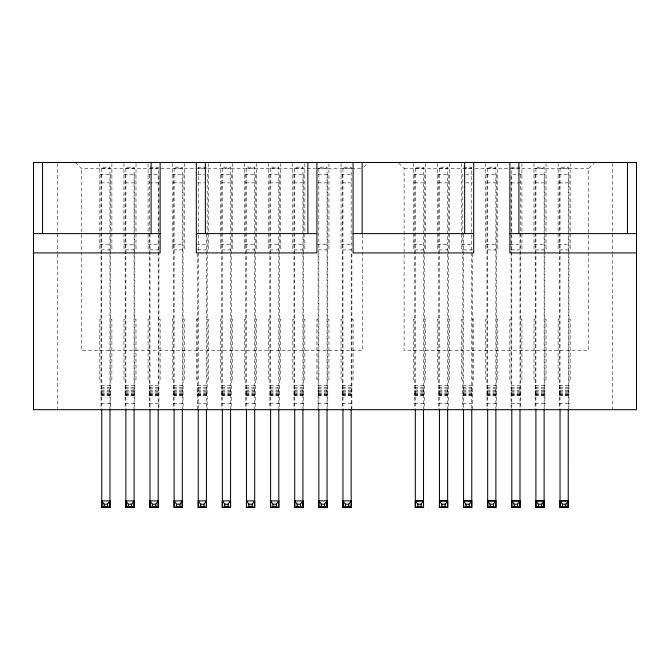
<?xml version="1.0" encoding="UTF-8"?>
<svg xmlns="http://www.w3.org/2000/svg" width="670" height="670" viewBox="0 0 670 670"><rect width="100%" height="100%" fill="white"/><g stroke="black" fill="none" stroke-linecap="round" stroke-linejoin="round"><path stroke-width="0.5" stroke-dasharray="3.35 2.51" d="M363.718 167.157L368.408 162.467M398.742 163.137L404.102 168.497L404.102 350.603L588.62 350.603L588.62 168.497L593.98 163.137M149.996 167.14L158.204 167.14L158.204 409.697M206.444 167.14L198.236 167.14L198.236 409.697M463.556 167.14L471.764 167.14L471.764 409.697M520.004 167.14L511.796 167.14L511.796 409.697M101.756 168.145L109.964 168.145M125.876 168.145L134.084 168.145M149.996 168.145L158.204 168.145M174.116 168.145L182.324 168.145M198.236 168.145L206.444 168.145M222.356 168.145L230.564 168.145M246.476 168.145L254.684 168.145M270.596 168.145L278.804 168.145M294.716 168.145L302.924 168.145M318.836 168.145L327.044 168.145M342.956 168.145L351.164 168.145M415.316 168.145L423.524 168.145M439.436 168.145L447.644 168.145M463.556 168.145L471.764 168.145M487.676 168.145L495.884 168.145M511.796 168.145L520.004 168.145M535.916 168.145L544.124 168.145M560.036 168.145L568.244 168.145M75.35 162.467L81.38 168.497L315.369 168.497M316.416 168.497L361.331 168.497M404.102 168.497L473.95 168.497M474.988 168.497L588.62 168.497M99.83 174.527L111.89 174.527M123.95 174.527L136.01 174.527M148.07 174.527L158.924 174.527L158.924 409.697M172.19 174.527L184.25 174.527M197.516 174.527L204.266 174.527M208.37 174.527L207.164 174.527L207.164 409.697M220.43 174.527L232.49 174.527M244.55 174.527L256.61 174.527M268.67 174.527L280.73 174.527M292.79 174.527L304.85 174.527M318.116 174.527L328.97 174.527M341.03 174.527L351.884 174.527M413.39 174.527L425.45 174.527M437.51 174.527L449.57 174.527M461.63 174.527L462.836 174.527L462.836 409.697M465.734 174.527L472.484 174.527M485.75 174.527L497.81 174.527M521.93 174.527L511.076 174.527L511.076 409.697M533.99 174.527L546.05 174.527M558.11 174.527L570.17 174.527M101.036 182.885L110.684 182.885M125.156 182.885L134.804 182.885M149.276 182.885L158.924 182.885M173.396 182.885L183.044 182.885M197.516 182.885L204.266 182.885M221.636 182.885L231.284 182.885M245.756 182.885L255.404 182.885M269.876 182.885L279.524 182.885M293.996 182.885L303.644 182.885M318.116 182.885L327.764 182.885M342.236 182.885L351.884 182.885M414.596 182.885L424.244 182.885M438.716 182.885L448.364 182.885M465.734 182.885L472.484 182.885M486.956 182.885L496.604 182.885M511.076 182.885L520.724 182.885M535.196 182.885L544.844 182.885M559.316 182.885L568.964 182.885M99.83 244.475L111.89 244.475M123.95 244.475L136.01 244.475M148.07 244.475L160.13 244.475M172.19 244.475L184.25 244.475M196.31 244.475L208.37 244.475M220.43 244.475L232.49 244.475M244.55 244.475L256.61 244.475M268.67 244.475L280.73 244.475M292.79 244.475L304.85 244.475M316.91 244.475L328.97 244.475M341.03 244.475L353.09 244.475M413.39 244.475L425.45 244.475M437.51 244.475L449.57 244.475M461.63 244.475L473.69 244.475M485.75 244.475L497.81 244.475M509.87 244.475L521.93 244.475M533.99 244.475L546.05 244.475M558.11 244.475L570.17 244.475M158.924 249.902L148.07 249.902L148.07 163.472M197.516 249.902L208.37 249.902L208.37 163.472M318.116 249.902L328.97 249.902L328.97 163.472M351.884 249.902L341.03 249.902L341.03 163.472M472.484 249.902L461.63 249.902L461.63 163.472M511.076 249.902L521.93 249.902L521.93 163.472M101.036 319.247L99.83 319.247L99.83 379.547L101.036 379.547M110.684 319.247L111.89 319.247L111.89 379.547L110.684 379.547M125.156 319.247L123.95 319.247L123.95 379.547L125.156 379.547M134.804 319.247L136.01 319.247L136.01 379.547L134.804 379.547M149.276 319.247L148.07 319.247L148.07 379.547L149.276 379.547M158.924 319.247L160.13 319.247L160.13 379.547L158.924 379.547M173.396 319.247L172.19 319.247L172.19 379.547L173.396 379.547M183.044 319.247L184.25 319.247L184.25 379.547L183.044 379.547M197.516 319.247L196.31 319.247L196.31 379.547L197.516 379.547M207.164 319.247L208.37 319.247L208.37 379.547L207.164 379.547M221.636 319.247L220.43 319.247L220.43 379.547L221.636 379.547M231.284 319.247L232.49 319.247L232.49 379.547L231.284 379.547M245.756 319.247L244.55 319.247L244.55 379.547L245.756 379.547M255.404 319.247L256.61 319.247L256.61 379.547L255.404 379.547M269.876 319.247L268.67 319.247L268.67 379.547L269.876 379.547M279.524 319.247L280.73 319.247L280.73 379.547L279.524 379.547M293.996 319.247L292.79 319.247L292.79 379.547L293.996 379.547M303.644 319.247L304.85 319.247L304.85 379.547L303.644 379.547M318.116 319.247L316.91 319.247L316.91 379.547L318.116 379.547M327.764 319.247L328.97 319.247L328.97 379.547L327.764 379.547M342.236 319.247L341.03 319.247L341.03 379.547L342.236 379.547M351.884 319.247L353.09 319.247L353.09 379.547L351.884 379.547M414.596 319.247L413.39 319.247L413.39 379.547L414.596 379.547M424.244 319.247L425.45 319.247L425.45 379.547L424.244 379.547M438.716 319.247L437.51 319.247L437.51 379.547L438.716 379.547M448.364 319.247L449.57 319.247L449.57 379.547L448.364 379.547M462.836 319.247L461.63 319.247L461.63 379.547L462.836 379.547M472.484 319.247L473.69 319.247L473.69 379.547L472.484 379.547M486.956 319.247L485.75 319.247L485.75 379.547L486.956 379.547M496.604 319.247L497.81 319.247L497.81 379.547L496.604 379.547M511.076 319.247L509.87 319.247L509.87 379.547L511.076 379.547M520.724 319.247L521.93 319.247L521.93 379.547L520.724 379.547M535.196 319.247L533.99 319.247L533.99 379.547L535.196 379.547M544.844 319.247L546.05 319.247L546.05 379.547L544.844 379.547M559.316 319.247L558.11 319.247L558.11 379.547L559.316 379.547M568.964 319.247L570.17 319.247L570.17 379.547L568.964 379.547M101.036 385.577L110.684 385.577M125.156 385.577L134.804 385.577M149.276 385.577L158.924 385.577M173.396 385.577L183.044 385.577M197.516 385.577L207.164 385.577M221.636 385.577L231.284 385.577M245.756 385.577L255.404 385.577M269.876 385.577L279.524 385.577M293.996 385.577L303.644 385.577M318.116 385.577L327.764 385.577M342.236 385.577L351.884 385.577M414.596 385.577L424.244 385.577M438.716 385.577L448.364 385.577M462.836 385.577L472.484 385.577M486.956 385.577L496.604 385.577M511.076 385.577L520.724 385.577M535.196 385.577L544.844 385.577M559.316 385.577L568.964 385.577M101.036 387.26L110.684 387.26M125.156 387.26L134.804 387.26M149.276 387.26L158.924 387.26M173.396 387.26L183.044 387.26M197.516 387.26L207.164 387.26M221.636 387.26L231.284 387.26M245.756 387.26L255.404 387.26M269.876 387.26L279.524 387.26M293.996 387.26L303.644 387.26M318.116 387.26L327.764 387.26M342.236 387.26L351.884 387.26M414.596 387.26L424.244 387.26M438.716 387.26L448.364 387.26M462.836 387.26L472.484 387.26M486.956 387.26L496.604 387.26M511.076 387.26L520.724 387.26M535.196 387.26L544.844 387.26M559.316 387.26L568.964 387.26M101.036 388.876L110.684 388.876M125.156 388.876L134.804 388.876M149.276 388.876L158.924 388.876M173.396 388.876L183.044 388.876M197.516 388.876L207.164 388.876M221.636 388.876L231.284 388.876M245.756 388.876L255.404 388.876M269.876 388.876L279.524 388.876M293.996 388.876L303.644 388.876M318.116 388.876L327.764 388.876M342.236 388.876L351.884 388.876M414.596 388.876L424.244 388.876M438.716 388.876L448.364 388.876M462.836 388.876L472.484 388.876M486.956 388.876L496.604 388.876M511.076 388.876L520.724 388.876M535.196 388.876L544.844 388.876M559.316 388.876L568.964 388.876M101.036 390.401L110.684 390.401M125.156 390.401L134.804 390.401M149.276 390.401L158.924 390.401M173.396 390.401L183.044 390.401M197.516 390.401L207.164 390.401M221.636 390.401L231.284 390.401M245.756 390.401L255.404 390.401M269.876 390.401L279.524 390.401M293.996 390.401L303.644 390.401M318.116 390.401L327.764 390.401M342.236 390.401L351.884 390.401M414.596 390.401L424.244 390.401M438.716 390.401L448.364 390.401M462.836 390.401L472.484 390.401M486.956 390.401L496.604 390.401M511.076 390.401L520.724 390.401M535.196 390.401L544.844 390.401M559.316 390.401L568.964 390.401M101.036 391.783L110.684 391.783M125.156 391.783L134.804 391.783M149.276 391.783L158.924 391.783M173.396 391.783L183.044 391.783M197.516 391.783L207.164 391.783M221.636 391.783L231.284 391.783M245.756 391.783L255.404 391.783M269.876 391.783L279.524 391.783M293.996 391.783L303.644 391.783M318.116 391.783L327.764 391.783M342.236 391.783L351.884 391.783M414.596 391.783L424.244 391.783M438.716 391.783L448.364 391.783M462.836 391.783L472.484 391.783M486.956 391.783L496.604 391.783M511.076 391.783L520.724 391.783M535.196 391.783L544.844 391.783M559.316 391.783L568.964 391.783M101.036 392.972L110.684 392.972M125.156 392.972L134.804 392.972M149.276 392.972L158.924 392.972M173.396 392.972L183.044 392.972M197.516 392.972L207.164 392.972M221.636 392.972L231.284 392.972M245.756 392.972L255.404 392.972M269.876 392.972L279.524 392.972M293.996 392.972L303.644 392.972M318.116 392.972L327.764 392.972M342.236 392.972L351.884 392.972M414.596 392.972L424.244 392.972M438.716 392.972L448.364 392.972M462.836 392.972L472.484 392.972M486.956 392.972L496.604 392.972M511.076 392.972L520.724 392.972M535.196 392.972L544.844 392.972M559.316 392.972L568.964 392.972M101.036 393.935L110.684 393.935M125.156 393.935L134.804 393.935M149.276 393.935L158.924 393.935M173.396 393.935L183.044 393.935M197.516 393.935L207.164 393.935M221.636 393.935L231.284 393.935M245.756 393.935L255.404 393.935M269.876 393.935L279.524 393.935M293.996 393.935L303.644 393.935M318.116 393.935L327.764 393.935M342.236 393.935L351.884 393.935M414.596 393.935L424.244 393.935M438.716 393.935L448.364 393.935M462.836 393.935L472.484 393.935M486.956 393.935L496.604 393.935M511.076 393.935L520.724 393.935M535.196 393.935L544.844 393.935M559.316 393.935L568.964 393.935M101.036 394.647L110.684 394.647M125.156 394.647L134.804 394.647M149.276 394.647L158.924 394.647M173.396 394.647L183.044 394.647M197.516 394.647L207.164 394.647M221.636 394.647L231.284 394.647M245.756 394.647L255.404 394.647M269.876 394.647L279.524 394.647M293.996 394.647L303.644 394.647M318.116 394.647L327.764 394.647M342.236 394.647L351.884 394.647M414.596 394.647L424.244 394.647M438.716 394.647L448.364 394.647M462.836 394.647L472.484 394.647M486.956 394.647L496.604 394.647M511.076 394.647L520.724 394.647M535.196 394.647L544.844 394.647M559.316 394.647L568.964 394.647M101.036 395.082L110.684 395.082M125.156 395.082L134.804 395.082M149.276 395.082L158.924 395.082M173.396 395.082L183.044 395.082M197.516 395.082L207.164 395.082M221.636 395.082L231.284 395.082M245.756 395.082L255.404 395.082M269.876 395.082L279.524 395.082M293.996 395.082L303.644 395.082M318.116 395.082L327.764 395.082M342.236 395.082L351.884 395.082M414.596 395.082L424.244 395.082M438.716 395.082L448.364 395.082M462.836 395.082L472.484 395.082M486.956 395.082L496.604 395.082M511.076 395.082L520.724 395.082M535.196 395.082L544.844 395.082M559.316 395.082L568.964 395.082M101.036 395.225L110.684 395.225M125.156 395.225L134.804 395.225M149.276 395.225L158.924 395.225M173.396 395.225L183.044 395.225M197.516 395.225L207.164 395.225M221.636 395.225L231.284 395.225M245.756 395.225L255.404 395.225M269.876 395.225L279.524 395.225M293.996 395.225L303.644 395.225M318.116 395.225L327.764 395.225M342.236 395.225L351.884 395.225M414.596 395.225L424.244 395.225M438.716 395.225L448.364 395.225M462.836 395.225L472.484 395.225M486.956 395.225L496.604 395.225M511.076 395.225L520.724 395.225M535.196 395.225L544.844 395.225M559.316 395.225L568.964 395.225M101.036 403.667L110.684 403.667M125.156 403.667L134.804 403.667M149.276 403.667L158.924 403.667M173.396 403.667L183.044 403.667M197.516 403.667L207.164 403.667M221.636 403.667L231.284 403.667M245.756 403.667L255.404 403.667M269.876 403.667L279.524 403.667M293.996 403.667L303.644 403.667M318.116 403.667L327.764 403.667M342.236 403.667L351.884 403.667M414.596 403.667L424.244 403.667M438.716 403.667L448.364 403.667M462.836 403.667L472.484 403.667M486.956 403.667L496.604 403.667M511.076 403.667L520.724 403.667M535.196 403.667L544.844 403.667M559.316 403.667L568.964 403.667M612.38 163.514L612.38 253.227M612.38 254.273L612.38 409.697M570.17 163.472L570.17 249.902L558.11 249.902L558.11 163.472M568.964 174.527L568.964 409.697M568.244 409.697L568.244 167.14L560.036 167.14L560.036 409.697M559.316 174.527L559.316 409.697M546.05 163.472L546.05 249.902L533.99 249.902L533.99 163.472M544.844 174.527L544.844 409.697M544.124 409.697L544.124 167.14L535.916 167.14L535.916 409.697M535.196 174.527L535.196 409.697M520.724 174.527L520.724 409.697M520.004 234.115L520.004 409.697M497.81 163.472L497.81 249.902L485.75 249.902L485.75 163.472M496.604 174.527L496.604 409.697M495.884 409.697L495.884 167.14L487.676 167.14L487.676 409.697M486.956 174.527L486.956 409.697M472.484 253.721L472.484 409.697M463.556 234.115L463.556 409.697M449.57 163.472L449.57 249.902L437.51 249.902L437.51 163.472M448.364 174.527L448.364 409.697M447.644 409.697L447.644 167.14L439.436 167.14L439.436 409.697M438.716 174.527L438.716 409.697M425.45 163.472L425.45 249.902L413.39 249.902L413.39 163.472M424.244 174.527L424.244 409.697M423.524 409.697L423.524 167.14L415.316 167.14L415.316 409.697M414.596 174.527L414.596 409.697M362.378 234.433L362.378 350.603L81.38 350.603L81.38 168.497M351.884 253.721L351.884 409.697M351.164 409.697L351.164 167.14L342.956 167.14L342.956 409.697M342.236 174.527L342.236 409.697M327.764 174.527L327.764 409.697M327.044 409.697L327.044 167.14L318.836 167.14L318.836 409.697M318.116 253.721L318.116 409.697M304.85 163.472L304.85 249.902L292.79 249.902L292.79 163.472M303.644 174.527L303.644 409.697M302.924 409.697L302.924 167.14L294.716 167.14L294.716 409.697M293.996 174.527L293.996 409.697M280.73 163.472L280.73 249.902L268.67 249.902L268.67 163.472M279.524 174.527L279.524 409.697M278.804 409.697L278.804 167.14L270.596 167.14L270.596 409.697M269.876 174.527L269.876 409.697M256.61 163.472L256.61 249.902L244.55 249.902L244.55 163.472M255.404 174.527L255.404 409.697M254.684 409.697L254.684 167.14L246.476 167.14L246.476 409.697M245.756 174.527L245.756 409.697M232.49 163.472L232.49 249.902L220.43 249.902L220.43 163.472M231.284 174.527L231.284 409.697M230.564 409.697L230.564 167.14L222.356 167.14L222.356 409.697M221.636 174.527L221.636 409.697M206.444 234.115L206.444 409.697M197.516 253.721L197.516 409.697M184.25 163.472L184.25 249.902L172.19 249.902L172.19 163.472M183.044 174.527L183.044 409.697M182.324 409.697L182.324 167.14L174.116 167.14L174.116 409.697M173.396 174.527L173.396 409.697M149.996 234.115L149.996 409.697M149.276 174.527L149.276 409.697M136.01 163.472L136.01 249.902L123.95 249.902L123.95 163.472M134.804 174.527L134.804 409.697M134.084 409.697L134.084 167.14L125.876 167.14L125.876 409.697M125.156 174.527L125.156 409.697M111.89 163.472L111.89 249.902L99.83 249.902L99.83 163.472M110.684 174.527L110.684 409.697M109.964 409.697L109.964 167.14L101.756 167.14L101.756 409.697M101.036 174.527L101.036 409.697M57.62 163.514L57.62 253.227M57.62 254.273L57.62 408.658"/><path stroke-width="1" d="M109.964 409.697L109.964 507.525L107.552 506.386L104.168 506.386L101.765 507.533L101.765 500.884L109.955 500.884L109.964 507.525L101.765 507.533L101.756 409.697M101.756 507.525L101.765 500.884L104.168 504.183L104.168 506.386M134.084 409.697L134.084 507.525L131.672 506.386L128.288 506.386L125.885 507.533L125.885 500.884L134.075 500.884L134.084 507.525L125.885 507.533L125.876 409.697M125.876 507.525L125.885 500.884L128.288 504.183L128.288 506.386M149.996 409.697L149.996 507.525L152.408 506.386L155.792 506.386L158.195 507.533L158.195 500.884L149.996 500.884L150.005 507.533L158.195 507.533L158.204 409.697M174.116 409.697L174.116 507.525L176.528 506.386L179.912 506.386L182.315 507.533L182.315 500.884L174.116 500.884L174.125 507.533L182.315 507.533L182.324 409.697M198.236 409.697L198.236 507.525L200.648 506.386L204.032 506.386L206.435 507.533L206.435 500.884L198.236 500.884L198.245 507.533L206.435 507.533L206.444 409.697M230.564 409.697L230.564 507.525L228.152 506.386L224.768 506.386L222.365 507.533L222.365 500.884L230.555 500.884L230.564 507.525L222.365 507.533L222.356 409.697M222.356 507.525L222.365 500.884L224.768 504.183L224.768 506.386M254.684 409.697L254.684 507.525L252.272 506.386L248.888 506.386L246.485 507.533L246.485 500.884L254.675 500.884L254.684 507.525L246.485 507.533L246.476 409.697M246.476 507.525L246.485 500.884L248.888 504.183L248.888 506.386M270.596 409.697L270.596 507.525L273.008 506.386L276.392 506.386L278.795 507.533L278.795 500.884L270.596 500.884L270.605 507.533L278.795 507.533L278.804 409.697M294.716 409.697L294.716 507.525L297.128 506.386L300.512 506.386L302.915 507.533L302.915 500.884L294.716 500.884L294.725 507.533L302.915 507.533L302.924 409.697M318.836 409.697L318.836 507.525L321.248 506.386L324.632 506.386L327.035 507.533L327.035 500.884L318.836 500.884L318.845 507.533L327.035 507.533L327.044 409.697M351.164 409.697L351.164 507.525L348.752 506.386L345.368 506.386L342.965 507.533L342.965 500.884L351.155 500.884L351.164 507.525L342.965 507.533L342.956 409.697M342.956 507.525L342.965 500.884L345.368 504.183L345.368 506.386M471.764 409.697L471.764 507.525L469.352 506.386L465.968 506.386L463.565 507.533L463.565 500.884L471.764 500.884L471.764 507.525L463.565 507.533L463.556 409.697M463.556 507.525L463.565 500.884L471.755 500.884L469.352 504.183L469.352 506.386M495.884 409.697L495.884 507.525L493.472 506.386L490.088 506.386L487.685 507.533L487.685 500.884L495.884 500.884L495.884 507.525L487.685 507.533L487.676 409.697M487.676 507.525L487.685 500.884L495.875 500.884L493.472 504.183L493.472 506.386M107.552 506.386L107.552 504.183L109.955 500.884M131.672 506.386L131.672 504.183L134.075 500.884M155.792 506.386L155.792 504.183L158.195 500.884M179.912 506.386L179.912 504.183L182.315 500.884L182.315 507.533M204.032 506.386L204.032 504.183L206.435 500.884L206.435 507.533M228.152 506.386L228.152 504.183L230.555 500.884M252.272 506.386L252.272 504.183L254.675 500.884M276.392 506.386L276.392 504.183L278.795 500.884M300.512 506.386L300.512 504.183L302.915 500.884L302.915 507.533M324.632 506.386L324.632 504.183L327.035 500.884L327.035 507.533M348.752 506.386L348.752 504.183L351.155 500.884M415.316 409.697L415.316 507.525L417.728 506.386L417.728 504.183L415.325 500.884L423.524 500.884L423.524 507.525L421.112 506.386L421.112 504.183L423.515 500.884L415.316 500.884L415.325 507.533L423.515 507.533L423.524 409.697M439.436 409.697L439.436 507.525L441.848 506.386L441.848 504.183L439.445 500.884L447.644 500.884L447.635 507.533L445.232 506.386L445.232 504.183L447.635 500.884L439.436 500.884L439.445 507.533L447.635 507.533L447.644 409.697M511.796 409.697L511.796 507.525L514.208 506.386L514.208 504.183L511.805 500.884L520.004 500.884L520.004 507.525L517.592 506.386L517.592 504.183L519.995 500.884L511.796 500.884L511.805 507.533L519.995 507.533L520.004 409.697M535.916 409.697L535.916 507.525L538.328 506.386L538.328 504.183L535.925 500.884L544.124 500.884L544.115 507.533L541.712 506.386L541.712 504.183L544.115 500.884L535.916 500.884L535.925 507.533L544.115 507.533L544.124 409.697M560.036 409.697L560.036 507.525L562.448 506.386L562.448 504.183L560.045 500.884L568.244 500.884L568.235 507.533L565.832 506.386L565.832 504.183L568.235 500.884L560.036 500.884L560.045 507.533L568.235 507.533L568.244 409.697M33.5 233.621L160.13 233.621M196.31 233.621L316.91 233.621M353.09 233.621L473.69 233.621M509.87 233.621L636.5 233.621M33.5 252.917L160.13 252.917L160.13 162.467M636.5 252.917L509.87 252.917L509.87 162.467M104.168 504.183L107.552 504.183M128.288 504.183L131.672 504.183M150.005 500.884L152.408 504.183L155.792 504.183M174.125 500.884L176.528 504.183L179.912 504.183M198.245 500.884L200.648 504.183L204.032 504.183M224.768 504.183L228.152 504.183M248.888 504.183L252.272 504.183M270.605 500.884L273.008 504.183L276.392 504.183M294.725 500.884L297.128 504.183L300.512 504.183M318.845 500.884L321.248 504.183L324.632 504.183M345.368 504.183L348.752 504.183M417.728 504.183L421.112 504.183M441.848 504.183L445.232 504.183M463.565 500.884L465.968 504.183L469.352 504.183M487.685 500.884L490.088 504.183L493.472 504.183M514.208 504.183L517.592 504.183M538.328 504.183L541.712 504.183M562.448 504.183L565.832 504.183M417.728 506.386L421.112 506.386M441.848 506.386L445.232 506.386M514.208 506.386L517.592 506.386M538.328 506.386L541.712 506.386M562.448 506.386L565.832 506.386M568.235 500.884L568.244 507.525M544.115 500.884L544.124 507.525M447.635 500.884L447.644 507.525M423.515 500.884L423.515 507.533M627.455 162.467L627.455 233.621M518.915 162.467L518.915 233.621M490.088 504.183L490.088 506.386M473.69 162.467L473.69 252.917L353.09 252.917L353.09 162.467M465.968 504.183L465.968 506.386M464.645 162.467L464.645 233.621M362.135 162.467L362.135 233.621M321.248 504.183L321.248 506.386M316.91 162.467L316.91 252.917L196.31 252.917L196.31 162.467M307.865 162.467L307.865 233.621M297.128 504.183L297.128 506.386M273.008 504.183L273.008 506.386M205.355 162.467L205.355 233.621M200.648 504.183L200.648 506.386M176.528 504.183L176.528 506.386M152.408 504.183L152.408 506.386M151.085 162.467L151.085 233.621M42.545 162.467L42.545 233.621M636.5 162.467L33.5 162.467L33.5 409.697L636.5 409.697L636.5 162.467"/></g></svg>
